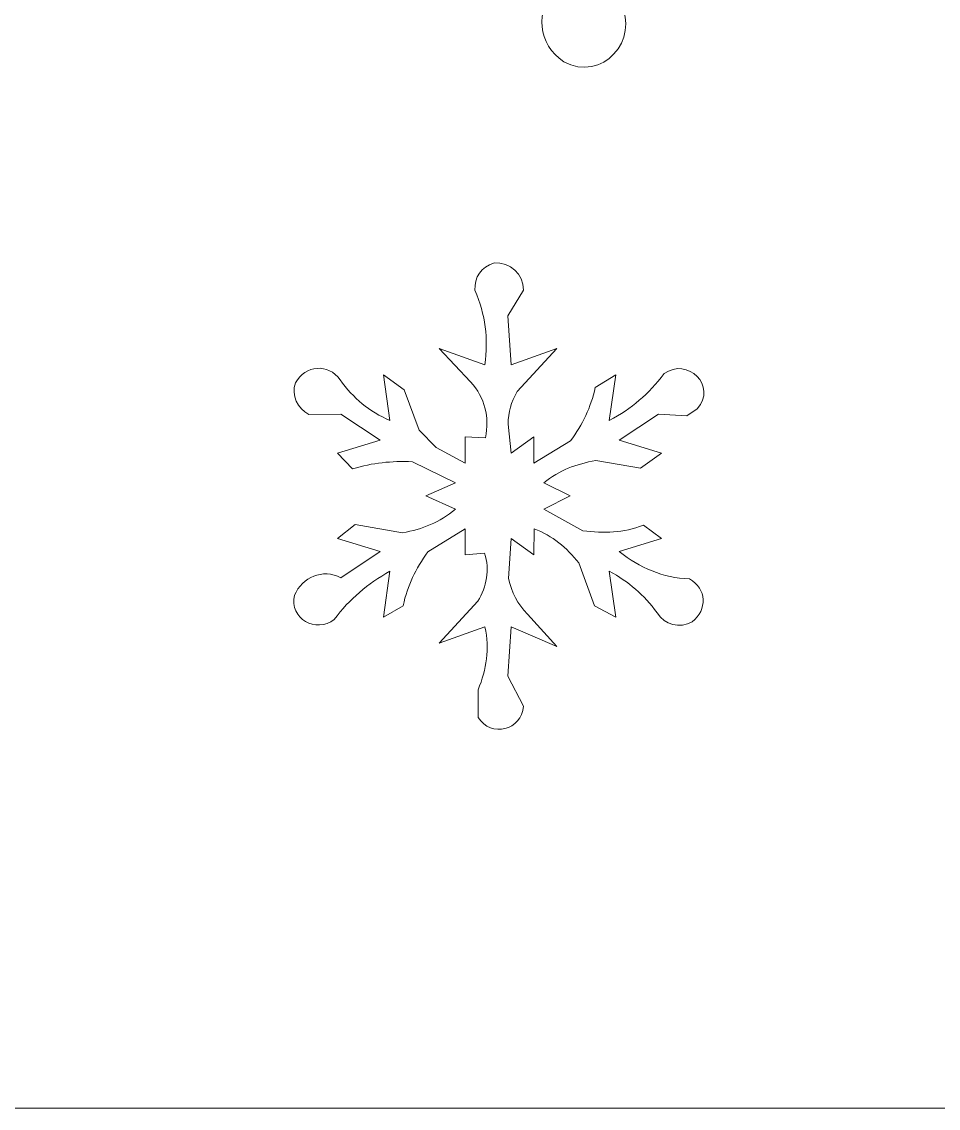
# Model space of a CAD drawing. Header units: centimetres. Extents: x -13.8 to 13.8, y -13.7 to 13.7.
# Drawn here: x 7.358 to 10.575, y 3.423 to 7.235 of the extents above; entities that cross this region are included whole.
import ezdxf

# ---------------------------------------------------------------- set-up
doc = ezdxf.new("R2010")
doc.units = ezdxf.units.CM
doc.header["$MEASUREMENT"] = 0
doc.layers.add('Layer 1', color=7, linetype='Continuous')

msp = doc.modelspace()

# ---------------------------------------------------------------- linework, layer by layer
at = {"layer": 'Layer 1', "color": 7, "lineweight": 0}
msp.add_lwpolyline([(3.52682, 3.42348), (11.2013, 3.42348), (11.2013, 11.09776), (3.52682, 11.09776), (3.52682, 3.42348)], close=True, dxfattribs=at)
at = {"layer": 'Layer 1', "lineweight": 0}
for points, knots in [([(8.65907, 9.52061), (8.78231, 9.54215), (8.88632, 9.42174), (8.83184, 9.30363), (8.83184, 9.30363), (8.80554, 9.23296), (8.80747, 9.16647), (8.83869, 9.09789), (8.83869, 9.09789), (8.83869, 9.09789), (8.88041, 8.99539), (8.88041, 8.99539), (8.88041, 8.99539), (8.88041, 8.99539), (8.99548, 9.20227), (8.99548, 9.20227), (8.99548, 9.20227), (8.99548, 9.20227), (9.09893, 9.15597), (9.09893, 9.15597), (9.09893, 9.15597), (9.09893, 9.15597), (8.94272, 8.84413), (8.94272, 8.84413), (8.94272, 8.84413), (8.93587, 8.77497), (8.94272, 8.71364), (8.97111, 8.64982), (8.97111, 8.64982), (8.97111, 8.64982), (9.00693, 8.54732), (9.00693, 8.54732), (9.00693, 8.54732), (9.00693, 8.54732), (9.1102, 8.68525), (9.1102, 8.68525), (9.1102, 8.68525), (9.1102, 8.68525), (9.13343, 8.52428), (9.13343, 8.52428), (9.13343, 8.52428), (9.13343, 8.52428), (9.29059, 8.68316), (9.29059, 8.68316), (9.29059, 8.68316), (9.29059, 8.68316), (9.32221, 8.76375), (9.32221, 8.76375), (9.32221, 8.76375), (9.32221, 8.76375), (9.32851, 9.09884), (9.32851, 9.09884), (9.32851, 9.09884), (9.32851, 9.09884), (9.44359, 9.09884), (9.44359, 9.09884), (9.44359, 9.09884), (9.44245, 9.0133), (9.44092, 8.94263), (9.45502, 8.85767), (9.45502, 8.85767), (9.45502, 8.85767), (9.63867, 9.04132), (9.63867, 9.04132), (9.63867, 9.04132), (9.61467, 9.13371), (9.65944, 9.22764), (9.75316, 9.25754), (9.75316, 9.25754), (9.9027, 9.28077), (10.00502, 9.09143), (9.87489, 8.99388), (9.87489, 8.99388), (9.81927, 8.96798), (9.76707, 8.94512), (9.70765, 8.93006), (9.70765, 8.93006), (9.70765, 8.93006), (9.61698, 8.85158), (9.61698, 8.85158), (9.61698, 8.85158), (9.61698, 8.85158), (9.54705, 8.7771), (9.54705, 8.7771), (9.54705, 8.7771), (9.62915, 8.76739), (9.70535, 8.75995), (9.78843, 8.76567), (9.78843, 8.76567), (9.78843, 8.76567), (9.79967, 8.65079), (9.79967, 8.65079), (9.79967, 8.65079), (9.79967, 8.65079), (9.47638, 8.63383), (9.47638, 8.63383), (9.47638, 8.63383), (9.41333, 8.61668), (9.35771, 8.58602), (9.31752, 8.53345), (9.31752, 8.53345), (9.31752, 8.53345), (9.22504, 8.4323), (9.22504, 8.4323), (9.22504, 8.4323), (9.22504, 8.4323), (9.38601, 8.40963), (9.38601, 8.40963), (9.38601, 8.40963), (9.38601, 8.40963), (9.25951, 8.30618), (9.25951, 8.30618), (9.25951, 8.30618), (9.25951, 8.30618), (9.48753, 8.24922), (9.48753, 8.24922), (9.48753, 8.24922), (9.48753, 8.24922), (9.56794, 8.25893), (9.56794, 8.25893), (9.56794, 8.25893), (9.56794, 8.25893), (9.81406, 8.40313), (9.81406, 8.40313), (9.81406, 8.40313), (9.81406, 8.40313), (9.85713, 8.4323), (9.85713, 8.4323), (9.85713, 8.4323), (9.85713, 8.4323), (9.91428, 8.32885), (9.91428, 8.32885), (9.91428, 8.32885), (9.91428, 8.32885), (9.70759, 8.20272), (9.70759, 8.20272), (9.70759, 8.20272), (9.70759, 8.20272), (9.91296, 8.14652), (9.91296, 8.14652), (9.91296, 8.14652), (9.97657, 8.15491), (10.03544, 8.16597), (10.09642, 8.18692), (10.09642, 8.18692), (10.27282, 8.18007), (10.30634, 7.93393), (10.13127, 7.89032), (10.13127, 7.89032), (10.07735, 7.88347), (10.02668, 7.89908), (9.9903, 7.94062), (9.9903, 7.94062), (9.91029, 8.02997), (9.80589, 8.07701), (9.68492, 8.06503), (9.68492, 8.06503), (9.68492, 8.06503), (9.79959, 7.85815), (9.79959, 7.85815), (9.79959, 7.85815), (9.79959, 7.85815), (9.70757, 7.8006), (9.70757, 7.8006), (9.70757, 7.8006), (9.70757, 7.8006), (9.52144, 8.08863), (9.52144, 8.08863), (9.52144, 8.08863), (9.43172, 8.14806), (9.34427, 8.17626), (9.23683, 8.1797), (9.23683, 8.1797), (9.23683, 8.1797), (9.29398, 8.03034), (9.29398, 8.03034), (9.29398, 8.03034), (9.29398, 8.03034), (9.15605, 8.08768), (9.15605, 8.08768), (9.15605, 8.08768), (9.16081, 7.98957), (9.18253, 7.90231), (9.23606, 7.81889), (9.23606, 7.81889), (9.33703, 7.74936), (9.43437, 7.68877), (9.54695, 7.63963), (9.54695, 7.63963), (9.54695, 7.63963), (9.48943, 7.5362), (9.48943, 7.5362), (9.48943, 7.5362), (9.48943, 7.5362), (9.28255, 7.65127), (9.28255, 7.65127), (9.28255, 7.65127), (9.28636, 7.50821), (9.34388, 7.38915), (9.45781, 7.30152), (9.45781, 7.30152), (9.53057, 7.17293), (9.39476, 7.02148), (9.26064, 7.09483), (9.26064, 7.09483), (9.1692, 7.15635), (9.15721, 7.27522), (9.23683, 7.35256), (9.23683, 7.35256), (9.23683, 7.35256), (9.15605, 7.60516), (9.15605, 7.60516), (9.15605, 7.60516), (9.10043, 7.52496), (9.07242, 7.48705), (9.02995, 7.39847), (9.02995, 7.39847), (9.02995, 7.39847), (8.9265, 7.45581), (8.9265, 7.45581), (8.9265, 7.45581), (8.9265, 7.45581), (9.08022, 7.74116), (9.08022, 7.74116), (9.08022, 7.74116), (9.09678, 7.81413), (9.09033, 7.87869), (9.05831, 7.94671), (9.05831, 7.94671), (9.05831, 7.94671), (9.01809, 8.0532), (9.01809, 8.0532), (9.01809, 8.0532), (9.01809, 8.0532), (8.92646, 7.9271), (8.92646, 7.9271), (8.92646, 7.9271), (8.92646, 7.9271), (8.89198, 8.0877), (8.89198, 8.0877), (8.89198, 8.0877), (8.89198, 8.0877), (8.7272, 7.90215), (8.7272, 7.90215), (8.7272, 7.90215), (8.7272, 7.90215), (8.69939, 7.82156), (8.69939, 7.82156), (8.69939, 7.82156), (8.69939, 7.82156), (8.70815, 7.50189), (8.70815, 7.50189), (8.70815, 7.50189), (8.70815, 7.50189), (8.59329, 7.5017), (8.59329, 7.5017), (8.59329, 7.5017), (8.59329, 7.5017), (8.57842, 7.68858), (8.57842, 7.68858), (8.57842, 7.68858), (8.57842, 7.68858), (8.57022, 7.74306), (8.57022, 7.74306), (8.57022, 7.74306), (8.57022, 7.74306), (8.38639, 7.55923), (8.38639, 7.55923), (8.38639, 7.55923), (8.38639, 7.55923), (8.37192, 7.42112), (8.37192, 7.42112), (8.37192, 7.42112), (8.33422, 7.35368), (8.26429, 7.32682), (8.19076, 7.34778), (8.19076, 7.34778), (8.09628, 7.39255), (8.06828, 7.5019), (8.13152, 7.58591), (8.13152, 7.58591), (8.1801, 7.632), (8.23934, 7.65317), (8.30622, 7.63962), (8.30622, 7.63962), (8.30622, 7.63962), (8.48987, 7.83507), (8.48987, 7.83507), (8.48987, 7.83507), (8.48987, 7.83507), (8.23727, 7.83505), (8.23727, 7.83505), (8.23727, 7.83505), (8.23727, 7.83505), (8.23727, 7.94972), (8.23727, 7.94972), (8.23727, 7.94972), (8.23727, 7.94972), (8.59046, 7.97144), (8.59046, 7.97144), (8.59046, 7.97144), (8.6779, 8.02383), (8.74305, 8.08365), (8.8002, 8.16842), (8.8002, 8.16842), (8.8002, 8.16842), (8.63904, 8.19091), (8.63904, 8.19091), (8.63904, 8.19091), (8.63904, 8.19091), (8.76554, 8.29436), (8.76554, 8.29436), (8.76554, 8.29436), (8.76554, 8.29436), (8.5339, 8.35093), (8.5339, 8.35093), (8.5339, 8.35093), (8.5339, 8.35093), (8.4537, 8.33683), (8.4537, 8.33683), (8.4537, 8.33683), (8.4537, 8.33683), (8.16832, 8.17967), (8.16832, 8.17967), (8.16832, 8.17967), (8.16832, 8.17967), (8.1108, 8.27169), (8.1108, 8.27169), (8.1108, 8.27169), (8.1108, 8.27169), (8.31749, 8.39782), (8.31749, 8.39782), (8.31749, 8.39782), (8.31749, 8.39782), (8.12032, 8.4523), (8.12032, 8.4523), (8.12032, 8.4523), (8.12032, 8.4523), (8.0102, 8.43592), (8.0102, 8.43592), (8.0102, 8.43592), (8.0102, 8.43592), (7.92601, 8.41478), (7.92601, 8.41478), (7.92601, 8.41478), (7.75705, 8.42126), (7.72141, 8.66796), (7.89191, 8.70738), (7.89191, 8.70738), (7.94602, 8.715), (7.99327, 8.70148), (8.03404, 8.6647), (8.03404, 8.6647), (8.11651, 8.5685), (8.22512, 8.52143), (8.35218, 8.53572), (8.35218, 8.53572), (8.35218, 8.53572), (8.2255, 8.74241), (8.2255, 8.74241), (8.2255, 8.74241), (8.2255, 8.74241), (8.32895, 8.79996), (8.32895, 8.79996), (8.32895, 8.79996), (8.32895, 8.79996), (8.48572, 8.53667), (8.48572, 8.53667), (8.48572, 8.53667), (8.57126, 8.44885), (8.67852, 8.41038), (8.80023, 8.43229), (8.80023, 8.43229), (8.80023, 8.43229), (8.73109, 8.57022), (8.73109, 8.57022), (8.73109, 8.57022), (8.73109, 8.57022), (8.89206, 8.52431), (8.89206, 8.52431), (8.89206, 8.52431), (8.89206, 8.52431), (8.8029, 8.76796), (8.8029, 8.76796), (8.8029, 8.76796), (8.7008, 8.85101), (8.60116, 8.9215), (8.47868, 8.97238), (8.47868, 8.97238), (8.47868, 8.97238), (8.53564, 9.0644), (8.53564, 9.0644), (8.53564, 9.0644), (8.53564, 9.0644), (8.74252, 8.96097), (8.74252, 8.96097), (8.74252, 8.96097), (8.74252, 8.96097), (8.70289, 9.14118), (8.70289, 9.14118), (8.70289, 9.14118), (8.65831, 9.20156), (8.62079, 9.25262), (8.56613, 9.30501), (8.56613, 9.30501), (8.52363, 9.39318), (8.56229, 9.49357), (8.65907, 9.52061)], [0, 0, 0, 0, 0.0097087, 0.0097087, 0.0097087, 0.0097087, 0.0194175, 0.0194175, 0.0194175, 0.0194175, 0.0291262, 0.0291262, 0.0291262, 0.0291262, 0.038835, 0.038835, 0.038835, 0.038835, 0.0485437, 0.0485437, 0.0485437, 0.0485437, 0.0582524, 0.0582524, 0.0582524, 0.0582524, 0.0679612, 0.0679612, 0.0679612, 0.0679612, 0.0776699, 0.0776699, 0.0776699, 0.0776699, 0.0873786, 0.0873786, 0.0873786, 0.0873786, 0.0970874, 0.0970874, 0.0970874, 0.0970874, 0.1067961, 0.1067961, 0.1067961, 0.1067961, 0.1165049, 0.1165049, 0.1165049, 0.1165049, 0.1262136, 0.1262136, 0.1262136, 0.1262136, 0.1359223, 0.1359223, 0.1359223, 0.1359223, 0.1456311, 0.1456311, 0.1456311, 0.1456311, 0.1553398, 0.1553398, 0.1553398, 0.1553398, 0.1650485, 0.1650485, 0.1650485, 0.1650485, 0.1747573, 0.1747573, 0.1747573, 0.1747573, 0.184466, 0.184466, 0.184466, 0.184466, 0.1941748, 0.1941748, 0.1941748, 0.1941748, 0.2038835, 0.2038835, 0.2038835, 0.2038835, 0.2135922, 0.2135922, 0.2135922, 0.2135922, 0.223301, 0.223301, 0.223301, 0.223301, 0.2330097, 0.2330097, 0.2330097, 0.2330097, 0.2427184, 0.2427184, 0.2427184, 0.2427184, 0.2524272, 0.2524272, 0.2524272, 0.2524272, 0.2621359, 0.2621359, 0.2621359, 0.2621359, 0.2718447, 0.2718447, 0.2718447, 0.2718447, 0.2815534, 0.2815534, 0.2815534, 0.2815534, 0.2912621, 0.2912621, 0.2912621, 0.2912621, 0.3009709, 0.3009709, 0.3009709, 0.3009709, 0.3106796, 0.3106796, 0.3106796, 0.3106796, 0.3203883, 0.3203883, 0.3203883, 0.3203883, 0.3300971, 0.3300971, 0.3300971, 0.3300971, 0.3398058, 0.3398058, 0.3398058, 0.3398058, 0.3495146, 0.3495146, 0.3495146, 0.3495146, 0.3592233, 0.3592233, 0.3592233, 0.3592233, 0.368932, 0.368932, 0.368932, 0.368932, 0.3786408, 0.3786408, 0.3786408, 0.3786408, 0.3883495, 0.3883495, 0.3883495, 0.3883495, 0.3980583, 0.3980583, 0.3980583, 0.3980583, 0.407767, 0.407767, 0.407767, 0.407767, 0.4174757, 0.4174757, 0.4174757, 0.4174757, 0.4271845, 0.4271845, 0.4271845, 0.4271845, 0.4368932, 0.4368932, 0.4368932, 0.4368932, 0.4466019, 0.4466019, 0.4466019, 0.4466019, 0.4563107, 0.4563107, 0.4563107, 0.4563107, 0.4660194, 0.4660194, 0.4660194, 0.4660194, 0.4757282, 0.4757282, 0.4757282, 0.4757282, 0.4854369, 0.4854369, 0.4854369, 0.4854369, 0.4951456, 0.4951456, 0.4951456, 0.4951456, 0.5048544, 0.5048544, 0.5048544, 0.5048544, 0.5145631, 0.5145631, 0.5145631, 0.5145631, 0.5242718, 0.5242718, 0.5242718, 0.5242718, 0.5339806, 0.5339806, 0.5339806, 0.5339806, 0.5436893, 0.5436893, 0.5436893, 0.5436893, 0.5533981, 0.5533981, 0.5533981, 0.5533981, 0.5631068, 0.5631068, 0.5631068, 0.5631068, 0.5728155, 0.5728155, 0.5728155, 0.5728155, 0.5825243, 0.5825243, 0.5825243, 0.5825243, 0.592233, 0.592233, 0.592233, 0.592233, 0.6019417, 0.6019417, 0.6019417, 0.6019417, 0.6116505, 0.6116505, 0.6116505, 0.6116505, 0.6213592, 0.6213592, 0.6213592, 0.6213592, 0.631068, 0.631068, 0.631068, 0.631068, 0.6407767, 0.6407767, 0.6407767, 0.6407767, 0.6504854, 0.6504854, 0.6504854, 0.6504854, 0.6601942, 0.6601942, 0.6601942, 0.6601942, 0.6699029, 0.6699029, 0.6699029, 0.6699029, 0.6796117, 0.6796117, 0.6796117, 0.6796117, 0.6893204, 0.6893204, 0.6893204, 0.6893204, 0.6990291, 0.6990291, 0.6990291, 0.6990291, 0.7087379, 0.7087379, 0.7087379, 0.7087379, 0.7184466, 0.7184466, 0.7184466, 0.7184466, 0.7281553, 0.7281553, 0.7281553, 0.7281553, 0.7378641, 0.7378641, 0.7378641, 0.7378641, 0.7475728, 0.7475728, 0.7475728, 0.7475728, 0.7572816, 0.7572816, 0.7572816, 0.7572816, 0.7669903, 0.7669903, 0.7669903, 0.7669903, 0.776699, 0.776699, 0.776699, 0.776699, 0.7864078, 0.7864078, 0.7864078, 0.7864078, 0.7961165, 0.7961165, 0.7961165, 0.7961165, 0.8058252, 0.8058252, 0.8058252, 0.8058252, 0.815534, 0.815534, 0.815534, 0.815534, 0.8252427, 0.8252427, 0.8252427, 0.8252427, 0.8349515, 0.8349515, 0.8349515, 0.8349515, 0.8446602, 0.8446602, 0.8446602, 0.8446602, 0.8543689, 0.8543689, 0.8543689, 0.8543689, 0.8640777, 0.8640777, 0.8640777, 0.8640777, 0.8737864, 0.8737864, 0.8737864, 0.8737864, 0.8834951, 0.8834951, 0.8834951, 0.8834951, 0.8932039, 0.8932039, 0.8932039, 0.8932039, 0.9029126, 0.9029126, 0.9029126, 0.9029126, 0.9126214, 0.9126214, 0.9126214, 0.9126214, 0.9223301, 0.9223301, 0.9223301, 0.9223301, 0.9320388, 0.9320388, 0.9320388, 0.9320388, 0.9417476, 0.9417476, 0.9417476, 0.9417476, 0.9514563, 0.9514563, 0.9514563, 0.9514563, 0.961165, 0.961165, 0.961165, 0.961165, 0.9708738, 0.9708738, 0.9708738, 0.9708738, 0.9805825, 0.9805825, 0.9805825, 0.9805825, 1, 1, 1, 1]), ([(9.01589, 6.38918), (9.07304, 6.39222), (9.11897, 6.35145), (9.11897, 6.29335), (9.11897, 6.29335), (9.11897, 6.29335), (9.06447, 6.20381), (9.06447, 6.20381), (9.06447, 6.20381), (9.06447, 6.20381), (9.07571, 6.03141), (9.07571, 6.03141), (9.07571, 6.03141), (9.07571, 6.03141), (9.23668, 6.08893), (9.23668, 6.08893), (9.23668, 6.08893), (9.23668, 6.08893), (9.09743, 5.93767), (9.09743, 5.93767), (9.09743, 5.93767), (9.07571, 5.90071), (9.0656, 5.86623), (9.0656, 5.82356), (9.0656, 5.82356), (9.0656, 5.82356), (9.07568, 5.72125), (9.07568, 5.72125), (9.07568, 5.72125), (9.07568, 5.72125), (9.15609, 5.77877), (9.15609, 5.77877), (9.15609, 5.77877), (9.15609, 5.77877), (9.15609, 5.68675), (9.15609, 5.68675), (9.15609, 5.68675), (9.15609, 5.68675), (9.28431, 5.76467), (9.28431, 5.76467), (9.28431, 5.76467), (9.32678, 5.82314), (9.35575, 5.88125), (9.37117, 5.9525), (9.37117, 5.9525), (9.37117, 5.9525), (9.44356, 5.9969), (9.44356, 5.9969), (9.44356, 5.9969), (9.44356, 5.9969), (9.42051, 5.83593), (9.42051, 5.83593), (9.42051, 5.83593), (9.49938, 5.87861), (9.55862, 5.92851), (9.61254, 6.00071), (9.61254, 6.00071), (9.69501, 6.06053), (9.79997, 5.95631), (9.72933, 5.87784), (9.72933, 5.87784), (9.72933, 5.87784), (9.69237, 5.85326), (9.69237, 5.85326), (9.69237, 5.85326), (9.69237, 5.85326), (9.59273, 5.85898), (9.59273, 5.85898), (9.59273, 5.85898), (9.59273, 5.85898), (9.45499, 5.76696), (9.45499, 5.76696), (9.45499, 5.76696), (9.45499, 5.76696), (9.60416, 5.72124), (9.60416, 5.72124), (9.60416, 5.72124), (9.60416, 5.72124), (9.53042, 5.66943), (9.53042, 5.66943), (9.53042, 5.66943), (9.53042, 5.66943), (9.37326, 5.6961), (9.37326, 5.6961), (9.37326, 5.6961), (9.30505, 5.6839), (9.24486, 5.66181), (9.19057, 5.61781), (9.19057, 5.61781), (9.19057, 5.61781), (9.28259, 5.5719), (9.28259, 5.5719), (9.28259, 5.5719), (9.28259, 5.5719), (9.19057, 5.52581), (9.19057, 5.52581), (9.19057, 5.52581), (9.19057, 5.52581), (9.32773, 5.44961), (9.32773, 5.44961), (9.32773, 5.44961), (9.40147, 5.43932), (9.46965, 5.44218), (9.54014, 5.46943), (9.54014, 5.46943), (9.54014, 5.46943), (9.60414, 5.42239), (9.60414, 5.42239), (9.60414, 5.42239), (9.60414, 5.42239), (9.45497, 5.37648), (9.45497, 5.37648), (9.45497, 5.37648), (9.5285, 5.3201), (9.60795, 5.28388), (9.70204, 5.28083), (9.70204, 5.28083), (9.763, 5.24598), (9.76472, 5.17243), (9.71175, 5.12996), (9.71175, 5.12996), (9.66735, 5.10615), (9.61497, 5.11776), (9.58869, 5.16195), (9.58869, 5.16195), (9.54106, 5.22463), (9.48984, 5.27035), (9.42049, 5.30768), (9.42049, 5.30768), (9.42049, 5.30768), (9.44354, 5.14671), (9.44354, 5.14671), (9.44354, 5.14671), (9.44354, 5.14671), (9.36866, 5.18634), (9.36866, 5.18634), (9.36866, 5.18634), (9.36866, 5.18634), (9.31362, 5.33667), (9.31362, 5.33667), (9.31362, 5.33667), (9.27018, 5.39078), (9.22141, 5.43134), (9.15627, 5.45687), (9.15627, 5.45687), (9.15627, 5.45687), (9.15608, 5.36524), (9.15608, 5.36524), (9.15608, 5.36524), (9.15608, 5.36524), (9.07567, 5.42239), (9.07567, 5.42239), (9.07567, 5.42239), (9.07567, 5.42239), (9.0671, 5.28256), (9.0671, 5.28256), (9.0671, 5.28256), (9.07797, 5.23226), (9.09777, 5.19361), (9.13338, 5.15643), (9.13338, 5.15643), (9.13338, 5.15643), (9.23665, 5.04329), (9.23665, 5.04329), (9.23665, 5.04329), (9.23665, 5.04329), (9.07568, 5.11224), (9.07568, 5.11224), (9.07568, 5.11224), (9.07568, 5.11224), (9.06444, 4.93984), (9.06444, 4.93984), (9.06444, 4.93984), (9.06444, 4.93984), (9.11894, 4.83467), (9.11894, 4.83467), (9.11894, 4.83467), (9.1136, 4.74894), (9.00522, 4.72304), (8.96006, 4.79485), (8.96006, 4.79485), (8.96006, 4.79485), (8.96006, 4.89201), (8.96006, 4.89201), (8.96006, 4.89201), (8.98959, 4.96382), (9.0012, 5.03526), (8.98387, 5.11222), (8.98387, 5.11222), (8.98387, 5.11222), (8.82308, 5.05488), (8.82308, 5.05488), (8.82308, 5.05488), (8.82308, 5.05488), (8.95929, 5.20212), (8.95929, 5.20212), (8.95929, 5.20212), (8.98996, 5.25356), (9.00197, 5.31242), (8.98273, 5.37071), (8.98273, 5.37071), (8.98273, 5.37071), (8.91492, 5.36521), (8.91492, 5.36521), (8.91492, 5.36521), (8.91492, 5.36521), (8.91492, 5.45684), (8.91492, 5.45684), (8.91492, 5.45684), (8.91492, 5.45684), (8.78347, 5.37511), (8.78347, 5.37511), (8.78347, 5.37511), (8.74098, 5.31605), (8.7124, 5.25795), (8.69716, 5.1867), (8.69716, 5.1867), (8.69716, 5.1867), (8.62781, 5.14669), (8.62781, 5.14669), (8.62781, 5.14669), (8.62781, 5.14669), (8.65086, 5.30766), (8.65086, 5.30766), (8.65086, 5.30766), (8.57217, 5.26271), (8.50931, 5.21127), (8.45541, 5.13811), (8.45541, 5.13811), (8.39083, 5.08972), (8.29806, 5.14039), (8.31521, 5.22325), (8.31521, 5.22325), (8.3436, 5.2863), (8.41446, 5.3181), (8.47867, 5.28458), (8.47867, 5.28458), (8.47867, 5.28458), (8.61641, 5.37642), (8.61641, 5.37642), (8.61641, 5.37642), (8.61641, 5.37642), (8.46687, 5.42233), (8.46687, 5.42233), (8.46687, 5.42233), (8.46687, 5.42233), (8.52839, 5.4713), (8.52839, 5.4713), (8.52839, 5.4713), (8.52839, 5.4713), (8.69489, 5.44272), (8.69489, 5.44272), (8.69489, 5.44272), (8.76498, 5.4551), (8.82538, 5.4791), (8.88044, 5.52577), (8.88044, 5.52577), (8.88044, 5.52577), (8.77701, 5.57186), (8.77701, 5.57186), (8.77701, 5.57186), (8.77701, 5.57186), (8.88044, 5.61777), (8.88044, 5.61777), (8.88044, 5.61777), (8.88044, 5.61777), (8.72939, 5.69188), (8.72939, 5.69188), (8.72939, 5.69188), (8.65549, 5.69474), (8.59051, 5.68788), (8.51965, 5.66711), (8.51965, 5.66711), (8.51965, 5.66711), (8.46689, 5.72122), (8.46689, 5.72122), (8.46689, 5.72122), (8.46689, 5.72122), (8.61643, 5.76694), (8.61643, 5.76694), (8.61643, 5.76694), (8.61643, 5.76694), (8.4785, 5.85896), (8.4785, 5.85896), (8.4785, 5.85896), (8.4785, 5.85896), (8.36552, 5.85724), (8.36552, 5.85724), (8.36552, 5.85724), (8.32761, 5.87933), (8.3021, 5.9245), (8.3198, 5.96868), (8.3198, 5.96868), (8.35277, 6.03041), (8.43524, 6.03879), (8.47543, 5.97879), (8.47543, 5.97879), (8.52306, 5.9146), (8.57679, 5.86772), (8.65088, 5.8361), (8.65088, 5.8361), (8.65088, 5.8361), (8.62783, 5.99689), (8.62783, 5.99689), (8.62783, 5.99689), (8.62783, 5.99689), (8.70041, 5.94355), (8.70041, 5.94355), (8.70041, 5.94355), (8.70041, 5.94355), (8.75356, 5.80258), (8.75356, 5.80258), (8.75356, 5.80258), (8.75356, 5.80258), (8.81243, 5.74125), (8.81243, 5.74125), (8.81243, 5.74125), (8.81243, 5.74125), (8.91493, 5.68677), (8.91493, 5.68677), (8.91493, 5.68677), (8.91493, 5.68677), (8.91493, 5.77879), (8.91493, 5.77879), (8.91493, 5.77879), (8.91493, 5.77879), (8.98581, 5.77575), (8.98581, 5.77575), (8.98581, 5.77575), (9.00028, 5.84795), (8.98446, 5.91691), (8.93361, 5.97178), (8.93361, 5.97178), (8.93361, 5.97178), (8.82312, 6.08894), (8.82312, 6.08894), (8.82312, 6.08894), (8.82312, 6.08894), (8.9837, 6.03142), (8.9837, 6.03142), (8.9837, 6.03142), (8.99553, 6.12418), (8.98656, 6.20687), (8.94904, 6.29317), (8.94904, 6.29317), (8.94636, 6.33928), (8.9717, 6.37527), (9.01589, 6.38918)], [0, 0, 0, 0, 0.0113636, 0.0113636, 0.0113636, 0.0113636, 0.0227273, 0.0227273, 0.0227273, 0.0227273, 0.0340909, 0.0340909, 0.0340909, 0.0340909, 0.0454545, 0.0454545, 0.0454545, 0.0454545, 0.0568182, 0.0568182, 0.0568182, 0.0568182, 0.0681818, 0.0681818, 0.0681818, 0.0681818, 0.0795455, 0.0795455, 0.0795455, 0.0795455, 0.0909091, 0.0909091, 0.0909091, 0.0909091, 0.1022727, 0.1022727, 0.1022727, 0.1022727, 0.1136364, 0.1136364, 0.1136364, 0.1136364, 0.125, 0.125, 0.125, 0.125, 0.1363636, 0.1363636, 0.1363636, 0.1363636, 0.1477273, 0.1477273, 0.1477273, 0.1477273, 0.1590909, 0.1590909, 0.1590909, 0.1590909, 0.1704545, 0.1704545, 0.1704545, 0.1704545, 0.1818182, 0.1818182, 0.1818182, 0.1818182, 0.1931818, 0.1931818, 0.1931818, 0.1931818, 0.2045455, 0.2045455, 0.2045455, 0.2045455, 0.2159091, 0.2159091, 0.2159091, 0.2159091, 0.2272727, 0.2272727, 0.2272727, 0.2272727, 0.2386364, 0.2386364, 0.2386364, 0.2386364, 0.25, 0.25, 0.25, 0.25, 0.2613636, 0.2613636, 0.2613636, 0.2613636, 0.2727273, 0.2727273, 0.2727273, 0.2727273, 0.2840909, 0.2840909, 0.2840909, 0.2840909, 0.2954545, 0.2954545, 0.2954545, 0.2954545, 0.3068182, 0.3068182, 0.3068182, 0.3068182, 0.3181818, 0.3181818, 0.3181818, 0.3181818, 0.3295455, 0.3295455, 0.3295455, 0.3295455, 0.3409091, 0.3409091, 0.3409091, 0.3409091, 0.3522727, 0.3522727, 0.3522727, 0.3522727, 0.3636364, 0.3636364, 0.3636364, 0.3636364, 0.375, 0.375, 0.375, 0.375, 0.3863636, 0.3863636, 0.3863636, 0.3863636, 0.3977273, 0.3977273, 0.3977273, 0.3977273, 0.4090909, 0.4090909, 0.4090909, 0.4090909, 0.4204545, 0.4204545, 0.4204545, 0.4204545, 0.4318182, 0.4318182, 0.4318182, 0.4318182, 0.4431818, 0.4431818, 0.4431818, 0.4431818, 0.4545455, 0.4545455, 0.4545455, 0.4545455, 0.4659091, 0.4659091, 0.4659091, 0.4659091, 0.4772727, 0.4772727, 0.4772727, 0.4772727, 0.4886364, 0.4886364, 0.4886364, 0.4886364, 0.5, 0.5, 0.5, 0.5, 0.5113636, 0.5113636, 0.5113636, 0.5113636, 0.5227273, 0.5227273, 0.5227273, 0.5227273, 0.5340909, 0.5340909, 0.5340909, 0.5340909, 0.5454545, 0.5454545, 0.5454545, 0.5454545, 0.5568182, 0.5568182, 0.5568182, 0.5568182, 0.5681818, 0.5681818, 0.5681818, 0.5681818, 0.5795455, 0.5795455, 0.5795455, 0.5795455, 0.5909091, 0.5909091, 0.5909091, 0.5909091, 0.6022727, 0.6022727, 0.6022727, 0.6022727, 0.6136364, 0.6136364, 0.6136364, 0.6136364, 0.625, 0.625, 0.625, 0.625, 0.6363636, 0.6363636, 0.6363636, 0.6363636, 0.6477273, 0.6477273, 0.6477273, 0.6477273, 0.6590909, 0.6590909, 0.6590909, 0.6590909, 0.6704545, 0.6704545, 0.6704545, 0.6704545, 0.6818182, 0.6818182, 0.6818182, 0.6818182, 0.6931818, 0.6931818, 0.6931818, 0.6931818, 0.7045455, 0.7045455, 0.7045455, 0.7045455, 0.7159091, 0.7159091, 0.7159091, 0.7159091, 0.7272727, 0.7272727, 0.7272727, 0.7272727, 0.7386364, 0.7386364, 0.7386364, 0.7386364, 0.75, 0.75, 0.75, 0.75, 0.7613636, 0.7613636, 0.7613636, 0.7613636, 0.7727273, 0.7727273, 0.7727273, 0.7727273, 0.7840909, 0.7840909, 0.7840909, 0.7840909, 0.7954545, 0.7954545, 0.7954545, 0.7954545, 0.8068182, 0.8068182, 0.8068182, 0.8068182, 0.8181818, 0.8181818, 0.8181818, 0.8181818, 0.8295455, 0.8295455, 0.8295455, 0.8295455, 0.8409091, 0.8409091, 0.8409091, 0.8409091, 0.8522727, 0.8522727, 0.8522727, 0.8522727, 0.8636364, 0.8636364, 0.8636364, 0.8636364, 0.875, 0.875, 0.875, 0.875, 0.8863636, 0.8863636, 0.8863636, 0.8863636, 0.8977273, 0.8977273, 0.8977273, 0.8977273, 0.9090909, 0.9090909, 0.9090909, 0.9090909, 0.9204545, 0.9204545, 0.9204545, 0.9204545, 0.9318182, 0.9318182, 0.9318182, 0.9318182, 0.9431818, 0.9431818, 0.9431818, 0.9431818, 0.9545455, 0.9545455, 0.9545455, 0.9545455, 0.9659091, 0.9659091, 0.9659091, 0.9659091, 0.9772727, 0.9772727, 0.9772727, 0.9772727, 1, 1, 1, 1])]:
    msp.add_open_spline(points, degree=3, knots=knots, dxfattribs=at)

doc.saveas('drawing.dxf')
